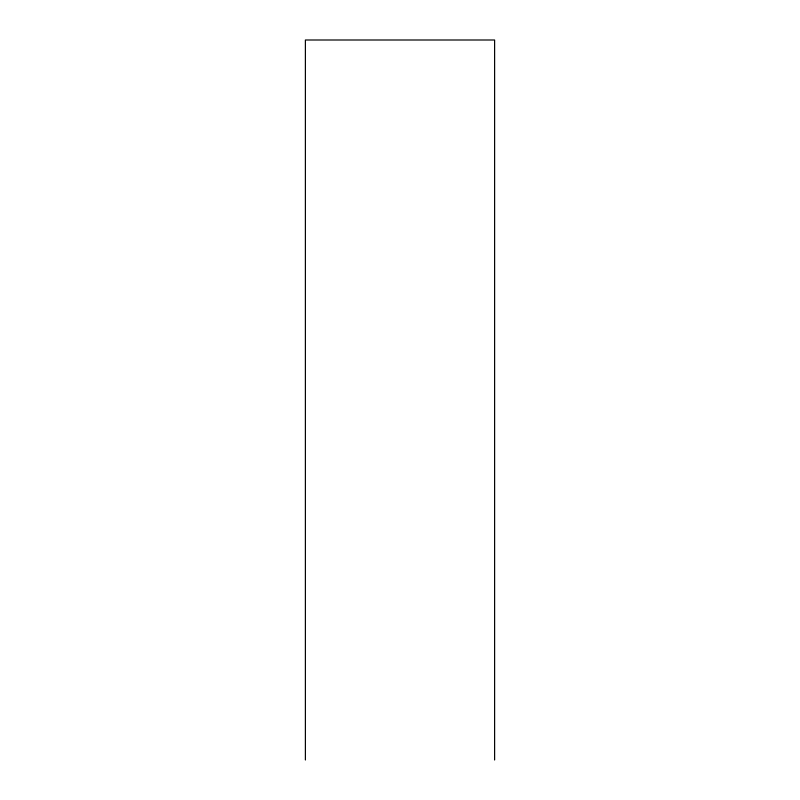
<?xml version="1.0" encoding="UTF-8"?>
<svg xmlns="http://www.w3.org/2000/svg" width="800" height="800" viewBox="0 0 800 800"><rect width="100%" height="100%" fill="white"/><g stroke="black" fill="none" stroke-linecap="round" stroke-linejoin="round"><path stroke-width="1.2" d="M494.61 760L494.61 40L305.39 40L305.39 760"/></g></svg>
